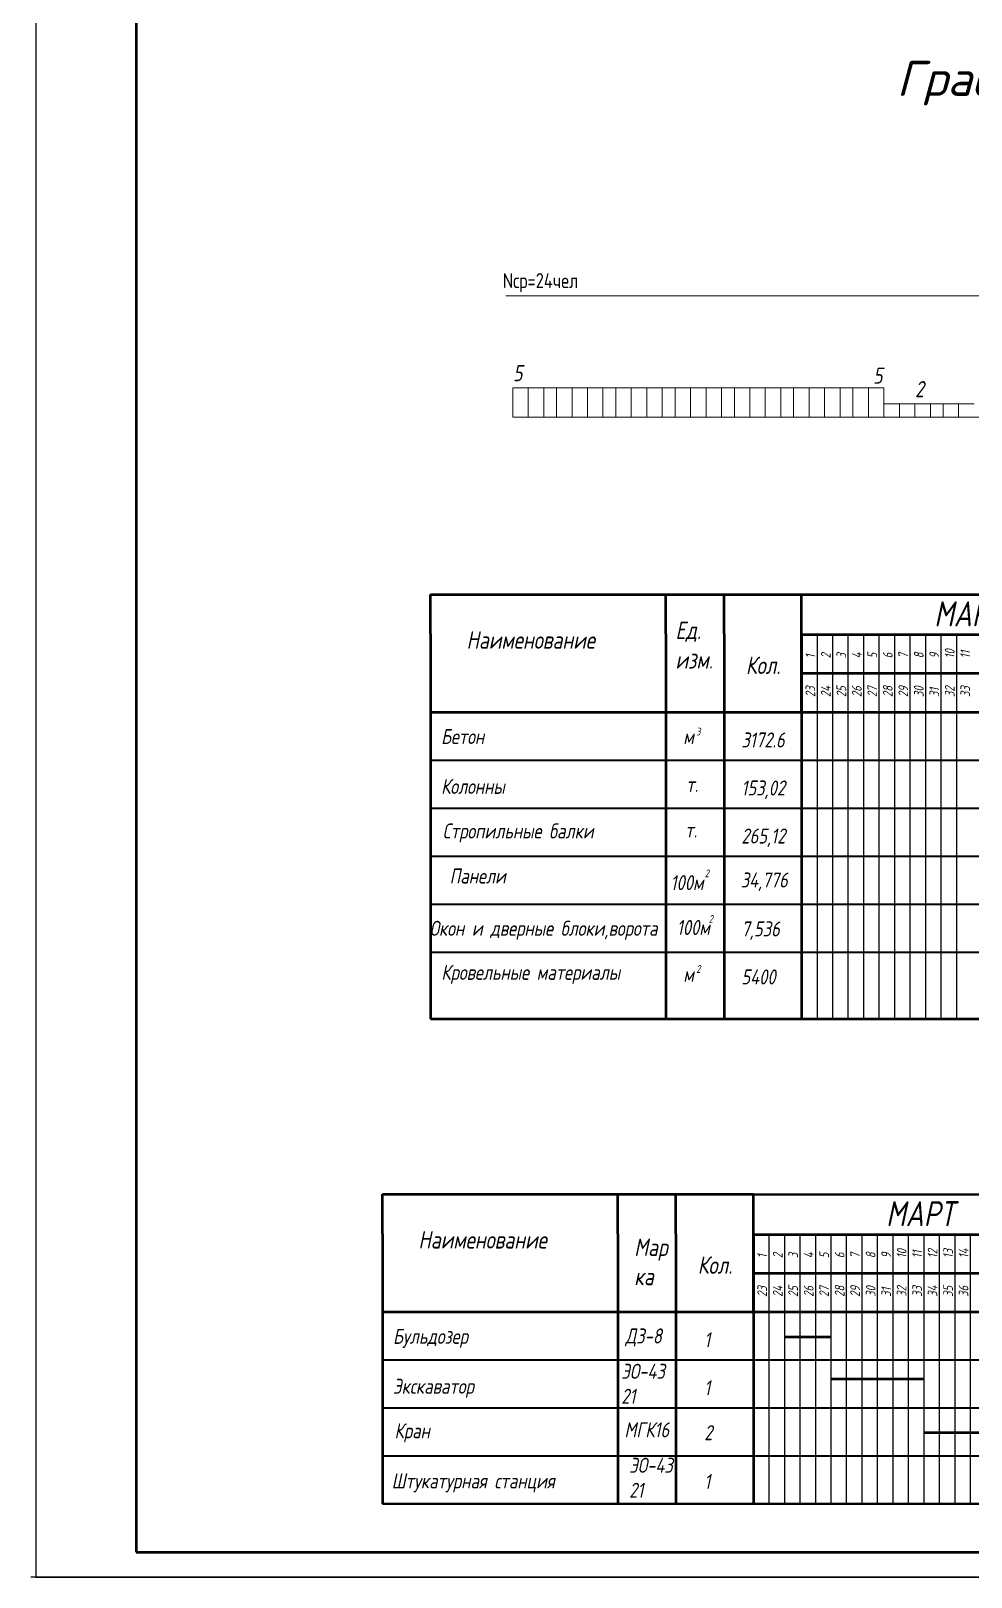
# Model space of a CAD drawing. Header units: millimetres. Extents: x -345369 to 252202, y 74562 to 424723.
# Drawn here: x -39632 to -20840, y 144201 to 175125 of the extents above; entities that cross this region are included whole.
import ezdxf

# ---------------------------------------------------------------- set-up
doc = ezdxf.new("R2010")
doc.units = ezdxf.units.MM
doc.layers.add('0.3', color=7, linetype='Continuous', lineweight=30)
doc.layers.add('Штампы&Таблицы', color=1, linetype='Continuous', lineweight=70)
for name, color, linetype in [('1STAIR2D', 30, 'Continuous'), ('A0-07', 30, 'Continuous'), ('A0-08', 101, 'Continuous')]:
    doc.layers.add(name, color=color, linetype=linetype)
doc.styles.add('ISOCPEUR', font='isocpeur.TTF', dxfattribs={"width": 0.8})
doc.styles.add('RUSS', font='isocpeui.ttf', dxfattribs={"width": 0.8})
doc.styles.get("Standard").update_dxf_attribs({"font": 'isocpeur.TTF', "oblique": 15})

msp = doc.modelspace()

# ---------------------------------------------------------------- linework, layer by layer
at = {"layer": '1STAIR2D', "color": 0}
for p, q in [((-39531.588271, 203600.907717), (-39531.588271, 144200.907717)), ((-39531.588271, 144200.907717), (44468.411729, 144200.907717))]:
    msp.add_line(p, q, dxfattribs=at)
at = {"layer": '1STAIR2D', "color": 0, "lineweight": 70}
for p, q in [((-37531.588271, 203100.907717), (-37531.588271, 144700.907717)), ((-37531.588271, 144700.907717), (43968.411729, 144700.907717))]:
    msp.add_line(p, q, dxfattribs=at)
at = {"layer": 'A0-07', "color": 0, "lineweight": 20}
for p, q in [((24631.400259, 169829.367819), (-30136.174907, 169829.367819)), ((-30136.174907, 169829.367819), (24518.909212, 169829.367819)), ((-30001.353063, 167398.502564), (-30001.353063, 167987.14951)), ((-30001.353063, 167987.14951), (-22582.386664, 167987.14951)), ((-29691.753063, 167398.502564), (-29691.753063, 167987.14951)), ((-29382.153063, 167398.502564), (-29382.153063, 167987.14951)), ((-29126.058663, 167398.502564), (-29126.058663, 167987.14951)), ((-28816.458663, 167398.502564), (-28816.458663, 167987.14951)), ((-28816.458663, 167398.502564), (-28816.458663, 167987.14951)), ((-28506.858663, 167398.502564), (-28506.858663, 167987.14951)), ((-28197.258663, 167398.502564), (-28197.258663, 167987.14951)), ((-27941.164264, 167398.502564), (-27941.164264, 167987.14951)), ((-27631.564264, 167398.502564), (-27631.564264, 167987.14951)), ((-27631.564264, 167398.502564), (-27631.564264, 167987.14951)), ((-27321.964264, 167398.502564), (-27321.964264, 167987.14951)), ((-27012.364264, 167398.502564), (-27012.364264, 167987.14951)), ((-26756.269864, 167398.502564), (-26756.269864, 167987.14951)), ((-26446.669864, 167398.502564), (-26446.669864, 167987.14951)), ((-26446.669864, 167398.502564), (-26446.669864, 167987.14951)), ((-26137.069864, 167398.502564), (-26137.069864, 167987.14951)), ((-25827.469864, 167398.502564), (-25827.469864, 167987.14951)), ((-25571.375464, 167398.502564), (-25571.375464, 167987.14951)), ((-25261.775464, 167398.502564), (-25261.775464, 167987.14951)), ((-25261.775464, 167398.502564), (-25261.775464, 167987.14951)), ((-24952.175464, 167398.502564), (-24952.175464, 167987.14951)), ((-24952.175464, 167398.502564), (-24952.175464, 167987.14951)), ((-24642.575464, 167398.502564), (-24642.575464, 167987.14951)), ((-24642.575464, 167398.502564), (-24642.575464, 167987.14951)), ((-24386.481064, 167398.502564), (-24386.481064, 167987.14951)), ((-24076.881064, 167398.502564), (-24076.881064, 167987.14951)), ((-24076.881064, 167398.502564), (-24076.881064, 167987.14951)), ((-23767.281064, 167398.502564), (-23767.281064, 167987.14951)), ((-23767.281064, 167398.502564), (-23767.281064, 167987.14951)), ((-23767.281064, 167398.502564), (-23767.281064, 167987.14951)), ((-23767.281064, 167398.502564), (-23767.281064, 167987.14951)), ((-23457.681064, 167398.502564), (-23457.681064, 167987.14951)), ((-23457.681064, 167398.502564), (-23457.681064, 167987.14951)), ((-23201.586664, 167398.502564), (-23201.586664, 167987.14951)), ((-22891.986664, 167398.502564), (-22891.986664, 167987.14951)), ((-22891.986664, 167398.502564), (-22891.986664, 167987.14951)), ((-22582.386664, 167398.502564), (-22582.386664, 167987.14951)), ((-22582.386664, 167398.502564), (-22582.386664, 167987.14951)), ((-20778.292265, 167669.095859), (-22582.386664, 167669.095859)), ((-22272.786664, 167398.502564), (-22272.786664, 167669.095859)), ((-22272.786664, 167398.502564), (-22272.786664, 167669.095859)), ((-21963.186664, 167398.502564), (-21963.186664, 167669.095859)), ((-21653.586664, 167398.502564), (-21653.586664, 167669.095859)), ((-21397.492265, 167398.502564), (-21397.492265, 167669.095859)), ((-21087.892265, 167398.502564), (-21087.892265, 167669.095859)), ((-21087.892265, 167398.502564), (-21087.892265, 167669.095859)), ((-30001.353063, 167398.502564), (24217.056874, 167398.502564))]:
    msp.add_line(p, q, dxfattribs=at)
at = {"layer": 'A0-07', "color": 0, "lineweight": 70}
for p, q in [((-24228.865546, 162276.409595), (-24228.865546, 163839.354346)), ((-24228.865546, 161502.409595), (-24228.865546, 163065.354346)), ((-25191.033817, 150279.690605), (-25191.033817, 151842.635356)), ((-25191.033817, 149505.690605), (-25191.033817, 151068.635356))]:
    msp.add_line(p, q, dxfattribs=at)
at = {"layer": 'A0-07', "color": 0, "lineweight": 90}
for p, q in [((-24571.833817, 149004.340762), (-23643.033817, 149004.340762)), ((-23643.033817, 148163.479184), (-21785.433817, 148163.479184)), ((-21785.433817, 147094.853019), (2982.566183, 147094.853019))]:
    msp.add_line(p, q, dxfattribs=at)
at = {"layer": 'A0-08', "color": 0, "lineweight": 70}
for p, q in [((-31645.565944, 163854.299097), (-24228.865546, 163854.299097)), ((-31645.565944, 163065.354346), (-31645.565944, 163854.299097)), ((-26937.865546, 163065.354346), (-26937.865546, 163854.299097)), ((-25776.865546, 163065.354346), (-25776.865546, 163854.299097)), ((-24834.365944, 163854.299097), (30260.734454, 163839.354346)), ((-31645.565944, 163065.354346), (-31645.565944, 155366.776444)), ((-26937.865546, 163065.354346), (-26937.865546, 155366.776444)), ((-25776.865546, 163065.354346), (-25776.865546, 155366.776444)), ((-24228.865546, 163065.354346), (-24228.865546, 155366.776444)), ((-24228.865546, 163050.409595), (30260.734454, 163065.354346)), ((-24228.865546, 163050.409595), (-24228.865546, 162276.409595)), ((-24228.865546, 162276.409595), (-24228.865546, 161502.409595)), ((-24228.865546, 162276.409595), (30260.734454, 162276.409595)), ((-31645.565944, 161502.409595), (30260.734454, 161502.409595)), ((-31645.565944, 161502.409595), (-24228.865546, 161502.409595)), ((-24834.365944, 161502.409595), (30260.734454, 161502.409595)), ((-31645.565944, 155366.776444), (30260.734454, 155366.776444)), ((-31645.565944, 155366.776444), (-24228.865546, 155366.776444)), ((-24834.365944, 155366.776444), (30260.734454, 155366.776444)), ((-32607.734216, 151857.580106), (15676.166183, 151842.635356)), ((-32607.734216, 151857.580106), (-25191.033817, 151857.580106)), ((-32607.734216, 151068.635356), (-32607.734216, 151857.580106)), ((-27900.033817, 151068.635356), (-27900.033817, 151857.580106)), ((-26739.033817, 151068.635356), (-26739.033817, 151857.580106)), ((-25796.534216, 151857.580106), (15676.166183, 151842.635356)), ((-32607.734216, 151068.635356), (-32607.734216, 146623.901654)), ((-27900.033817, 151068.635356), (-27900.033817, 146623.901654)), ((-26739.033817, 151068.635356), (-26739.033817, 146623.901654)), ((-25191.033817, 151068.635356), (-25191.033817, 146623.901654)), ((-25191.033817, 151053.690605), (-25191.033817, 150279.690605)), ((-25191.033817, 151053.690605), (15676.166183, 151053.690605)), ((-25191.033817, 150279.690605), (-25191.033817, 149505.690605)), ((-25191.033817, 150279.690605), (15676.166183, 150279.690605)), ((-32607.734216, 149505.690605), (15676.166183, 149505.690605)), ((-32607.734216, 149505.690605), (-25191.033817, 149505.690605)), ((-25796.534216, 149505.690605), (15676.166183, 149505.690605)), ((-32607.734216, 146623.901654), (-32607.734216, 145663.305337)), ((-27900.033817, 146623.901654), (-27900.033817, 145663.305337)), ((-26739.033817, 146623.901654), (-26739.033817, 145663.305337)), ((-25191.033817, 146623.901654), (-25191.033817, 145663.399629))]:
    msp.add_line(p, q, dxfattribs=at)
at = {"layer": 'A0-08', "color": 0}
for p, q in [((-23919.265546, 163050.409595), (-23919.265546, 162276.409595)), ((-23609.665546, 163050.409595), (-23609.665546, 162276.409595)), ((-23300.065546, 163050.409595), (-23300.065546, 162276.409595)), ((-22990.465546, 163050.409595), (-22990.465546, 162276.409595)), ((-22680.865546, 163050.409595), (-22680.865546, 162276.409595)), ((-22371.265546, 163050.409595), (-22371.265546, 162276.409595)), ((-22061.665546, 163050.409595), (-22061.665546, 162276.409595)), ((-21752.065546, 163050.409595), (-21752.065546, 162276.409595)), ((-21442.465546, 163050.409595), (-21442.465546, 162276.409595)), ((-21132.865546, 163050.409595), (-21132.865546, 162276.409595)), ((-23919.265546, 162276.409595), (-23919.265546, 161502.409595)), ((-23609.665546, 162276.409595), (-23609.665546, 161502.409595)), ((-23300.065546, 162276.409595), (-23300.065546, 161502.409595)), ((-22990.465546, 162276.409595), (-22990.465546, 161502.409595)), ((-22680.865546, 162276.409595), (-22680.865546, 161502.409595)), ((-22371.265546, 162276.409595), (-22371.265546, 161502.409595)), ((-22061.665546, 162276.409595), (-22061.665546, 161502.409595)), ((-21752.065546, 162276.409595), (-21752.065546, 161502.409595)), ((-21442.465546, 162276.409595), (-21442.465546, 161502.409595)), ((-21132.865546, 162276.409595), (-21132.865546, 161502.409595)), ((-23919.265546, 161502.409595), (-23919.265546, 155366.776444)), ((-23609.665546, 161502.409595), (-23609.665546, 155366.776444)), ((-23300.065546, 161502.409595), (-23300.065546, 155366.776444)), ((-22990.465546, 161502.409595), (-22990.465546, 155366.776444)), ((-22680.865546, 161502.409595), (-22680.865546, 155366.776444)), ((-22371.265546, 161502.409595), (-22371.265546, 155366.776444)), ((-22061.665546, 161502.409595), (-22061.665546, 155366.776444)), ((-21752.065546, 161502.409595), (-21752.065546, 155366.776444)), ((-21442.465546, 161502.409595), (-21442.465546, 155366.776444)), ((-21132.865546, 161502.409595), (-21132.865546, 155366.776444)), ((-24881.433817, 151053.690605), (-24881.433817, 150279.690605)), ((-24571.833817, 151053.690605), (-24571.833817, 150279.690605)), ((-24262.233817, 151053.690605), (-24262.233817, 150279.690605)), ((-23952.633817, 151053.690605), (-23952.633817, 150279.690605)), ((-23643.033817, 151053.690605), (-23643.033817, 150279.690605)), ((-23333.433817, 151053.690605), (-23333.433817, 150279.690605)), ((-23023.833817, 151053.690605), (-23023.833817, 150279.690605)), ((-22714.233817, 151053.690605), (-22714.233817, 150279.690605)), ((-22404.633817, 151053.690605), (-22404.633817, 150279.690605)), ((-22095.033817, 151053.690605), (-22095.033817, 150279.690605)), ((-21785.433817, 151053.690605), (-21785.433817, 150279.690605)), ((-21475.833817, 151053.690605), (-21475.833817, 150279.690605)), ((-21166.233817, 151053.690605), (-21166.233817, 150279.690605)), ((-20856.633817, 151053.690605), (-20856.633817, 150279.690605)), ((-24881.433817, 150279.690605), (-24881.433817, 149505.690605)), ((-24571.833817, 150279.690605), (-24571.833817, 149505.690605)), ((-24262.233817, 150279.690605), (-24262.233817, 149505.690605)), ((-23952.633817, 150279.690605), (-23952.633817, 149505.690605)), ((-23643.033817, 150279.690605), (-23643.033817, 149505.690605)), ((-23333.433817, 150279.690605), (-23333.433817, 149505.690605)), ((-23023.833817, 150279.690605), (-23023.833817, 149505.690605)), ((-22714.233817, 150279.690605), (-22714.233817, 149505.690605)), ((-22404.633817, 150279.690605), (-22404.633817, 149505.690605)), ((-22095.033817, 150279.690605), (-22095.033817, 149505.690605)), ((-21785.433817, 150279.690605), (-21785.433817, 149505.690605)), ((-21475.833817, 150279.690605), (-21475.833817, 149505.690605)), ((-21166.233817, 150279.690605), (-21166.233817, 149505.690605)), ((-20856.633817, 150279.690605), (-20856.633817, 149505.690605)), ((-24881.433817, 149505.690605), (-24881.433817, 146623.901654)), ((-24571.833817, 149505.690605), (-24571.833817, 146623.901654)), ((-24262.233817, 149505.690605), (-24262.233817, 146623.901654)), ((-23952.633817, 149505.690605), (-23952.633817, 146623.901654)), ((-23643.033817, 149505.690605), (-23643.033817, 146623.901654)), ((-23333.433817, 149505.690605), (-23333.433817, 146623.901654)), ((-23023.833817, 149505.690605), (-23023.833817, 146623.901654)), ((-22714.233817, 149505.690605), (-22714.233817, 146623.901654)), ((-22404.633817, 149505.690605), (-22404.633817, 146623.901654)), ((-22095.033817, 149505.690605), (-22095.033817, 146623.901654)), ((-21785.433817, 149505.690605), (-21785.433817, 146623.901654)), ((-21475.833817, 149505.690605), (-21475.833817, 146623.901654)), ((-21166.233817, 149505.690605), (-21166.233817, 146623.901654)), ((-20856.633817, 149505.690605), (-20856.633817, 146623.901654)), ((-24881.433817, 146623.901654), (-24881.433817, 145663.399629)), ((-24571.833817, 146623.901654), (-24571.833817, 145663.399629)), ((-24262.233817, 146623.901654), (-24262.233817, 145663.399629)), ((-23952.633817, 146623.901654), (-23952.633817, 145663.399629)), ((-23643.033817, 146623.901654), (-23643.033817, 145663.399629)), ((-23333.433817, 146623.901654), (-23333.433817, 145663.399629)), ((-23023.833817, 146623.901654), (-23023.833817, 145663.399629)), ((-22714.233817, 146623.901654), (-22714.233817, 145663.399629)), ((-22404.633817, 146623.901654), (-22404.633817, 145663.399629)), ((-22095.033817, 146623.901654), (-22095.033817, 145663.399629)), ((-21785.433817, 146623.901654), (-21785.433817, 145663.399629)), ((-21475.833817, 146623.901654), (-21475.833817, 145663.399629)), ((-21166.233817, 146623.901654), (-21166.233817, 145663.399629)), ((-20856.633817, 146623.901654), (-20856.633817, 145663.399629))]:
    msp.add_line(p, q, dxfattribs=at)
at = {"layer": 'A0-08', "color": 0, "lineweight": 40}
for p, q in [((-31645.565944, 160541.813278), (30260.734454, 160541.813278)), ((-31645.565944, 160541.813278), (-24228.865546, 160541.813278)), ((-24834.365944, 160541.90757), (30260.734454, 160541.90757)), ((-31645.565944, 159581.216961), (30260.734454, 159581.216961)), ((-31645.565944, 159581.216961), (-24228.865546, 159581.216961)), ((-24834.365944, 159581.311253), (30260.734454, 159581.311253)), ((-31645.565944, 158620.620645), (30260.734454, 158620.620645)), ((-31645.565944, 158620.620645), (-24228.865546, 158620.620645)), ((-24834.365944, 158620.714936), (30260.734454, 158620.714936)), ((-31645.565944, 157660.024328), (30260.734454, 157660.024328)), ((-31645.565944, 157660.024328), (-24228.865546, 157660.024328)), ((-24834.365944, 157660.11862), (30260.734454, 157660.11862)), ((-31645.565944, 156699.428011), (30260.734454, 156699.428011)), ((-31645.565944, 156699.428011), (-24228.865546, 156699.428011)), ((-24834.365944, 156699.522303), (30260.734454, 156699.522303)), ((-32607.734216, 148545.094288), (15676.166183, 148545.094288)), ((-32607.734216, 148545.094288), (-25191.033817, 148545.094288)), ((-25796.534216, 148545.18858), (15676.166183, 148545.18858)), ((-32607.734216, 147584.497971), (15676.166183, 147584.497971)), ((-32607.734216, 147584.497971), (-25191.033817, 147584.497971)), ((-25796.534216, 147584.592263), (15676.166183, 147584.592263)), ((-32607.734216, 146623.901654), (15676.166183, 146623.901654)), ((-32607.734216, 146623.901654), (15676.166183, 146623.901654)), ((-32607.734216, 146623.901654), (-25191.033817, 146623.901654)), ((-32607.734216, 146623.901654), (-25191.033817, 146623.901654)), ((-25796.534216, 146623.995946), (15676.166183, 146623.995946)), ((-25796.534216, 146623.995946), (15676.166183, 146623.995946))]:
    msp.add_line(p, q, dxfattribs=at)
at = {"layer": 'A0-08', "color": 0, "lineweight": 50}
for p, q in [((-32607.734216, 145663.305337), (15561.844879, 145663.399629)), ((-32607.734216, 145663.305337), (-25191.033817, 145663.305337)), ((-25796.534216, 145663.399629), (15676.166183, 145663.399629))]:
    msp.add_line(p, q, dxfattribs=at)
at = {"layer": 'Штампы&Таблицы', "color": 0, "lineweight": 25}
msp.add_line((44468.426433, 144200.925999), (-39631.573567, 144200.925999), dxfattribs=at)

# ---------------------------------------------------------------- texts
at = {"color": 0, "lineweight": 25, "style": 'RUSS', "width": 0.8}
for s, p in [('5', (-29994.40626, 168118.985576)), ('5', (-22798.462962, 168068.587677)), ('2', (-21958.910551, 167799.800177))]:
    msp.add_text(s, height=322.5, dxfattribs=at).set_placement(p)
at = {"color": 0, "lineweight": 35, "style": 'RUSS', "width": 0.8}
for p in [(-21578.841109, 163215.488993), (-22541.009381, 151218.770002)]:
    msp.add_text('МАРТ', height=500, dxfattribs=at).set_placement(p)
at = {"color": 0, "lineweight": 35, "insert": (-12141.62556, 174081.07961), "char_height": 700, "width": 30636.54822832, "attachment_point": 5}
msp.add_mtext('График движения рабочих кадров по объекту', dxfattribs=at)
at = {"layer": '0.3', "color": 0, "insert": (-30199.428183, 170280.558577), "char_height": 300, "width": 999.85111946, "attachment_point": 1, "style": 'ISOCPEUR'}
msp.add_mtext('Nср=24чел', dxfattribs=at)
at = {"layer": 'A0-07', "color": 0, "lineweight": 20, "attachment_point": 1, "style": 'RUSS'}
for s, insert, char_height in [('Мар\\Pка', (-27573.002491, 150972.465086), 350), ('ЭО-43\\P 21', (-27832.115404, 148466.79497), 300), ('ЭО-43\\P 21', (-27673.837067, 146587.249769), 300)]:
    msp.add_mtext_dynamic_manual_height_columns(s, width=6.09523236, gutter_width=17.5, heights=[0], dxfattribs=dict(at, insert=insert, char_height=char_height))
at = {"layer": 'A0-08', "color": 0, "lineweight": 25, "style": 'RUSS', "width": 0.8}
for s, height, p in [('Ед.', 350, (-26748.885669, 162960.941996)), ('Наименование', 350, (-30925.433863, 162768.070826)), ('изм.', 350, (-26748.885669, 162370.804045)), ('Кол.', 350, (-25341.002532, 162262.92734)), ('Бетон', 300, (-31432.474251, 160862.389616)), ('3', 154.8, (-26335.137615, 161032.931933)), ('м', 300, (-26591.893394, 160862.389616)), ('3172.6', 300, (-25430.893394, 160793.795227)), ('Колонны', 300, (-31432.474251, 159864.508418)), ('т.', 300, (-26533.763917, 159903.958327)), ('153,02', 300, (-25430.893394, 159833.19891)), ('Стропильные балки', 300, (-31402.384909, 158973.247885)), ('т.', 300, (-26554.240773, 158992.553164)), ('265,12', 300, (-25430.893394, 158872.602593)), ('Панели', 300, (-31262.436415, 158072.756785)), ('2', 154.8, (-26161.226999, 158198.636058)), ('100м', 300, (-26847.654101, 157940.196275)), ('34,776', 300, (-25444.874433, 157992.560157)), ('2', 154.8, (-26083.089892, 157286.407367)), ('Окон и дверные блоки,ворота', 300, (-31663.001606, 157026.382256)), ('100м', 300, (-26721.033948, 157043.175718)), ('7,536', 300, (-25430.893394, 157014.735348)), ('Кровельные материалы', 300, (-31428.907173, 156145.902754)), ('м', 300, (-26591.893394, 156104.278831)), ('2', 154.8, (-26333.209491, 156285.635051)), ('5400', 300, (-25430.893394, 156054.139031)), ('Наименование', 350, (-31887.602134, 150771.351836)), ('Кол.', 350, (-26303.170804, 150266.20835)), ('Бульдозер', 300, (-32394.642523, 148865.670626)), ('ДЗ-8', 300, (-27749.579623, 148873.32878)), ('1', 300, (-26173.297353, 148797.076237)), ('Экскаватор', 300, (-32394.642523, 147867.789427)), ('1', 300, (-26173.209046, 147836.47992)), ('Кран', 300, (-32364.553181, 146976.528895)), ('МГК16', 300, (-27767.668687, 146995.834174)), ('2', 300, (-26173.209046, 146938.621299)), ('Штукатурная станция', 300, (-32421.021202, 145974.575336)), ('1', 300, (-26172.374458, 145962.868695))]:
    msp.add_text(s, height=height, dxfattribs=at).set_placement(p)
for s, p in [('1', (-23955.480474, 162575.919181)), ('2', (-23645.880474, 162575.919181)), ('3', (-23336.280474, 162575.919181)), ('4', (-23026.680474, 162575.919181)), ('5', (-22717.080474, 162575.919181)), ('6', (-22407.480474, 162575.919181)), ('7', (-22097.880474, 162575.919181)), ('8', (-21788.280474, 162575.919181)), ('9', (-21478.680474, 162575.919181)), ('10', (-21169.080474, 162575.919181)), ('11', (-20859.480474, 162575.919181)), ('25', (-23336.280474, 161801.919181)), ('27', (-22717.080474, 161801.919181)), ('28', (-22407.480474, 161801.919181)), ('23', (-23955.480474, 161801.919181)), ('24', (-23645.880474, 161801.919181)), ('26', (-23026.680474, 161801.919181)), ('29', (-22097.880474, 161801.919181)), ('30', (-21788.280474, 161801.919181)), ('31', (-21478.680474, 161801.919181)), ('32', (-21169.080474, 161801.919181)), ('33', (-20859.480474, 161801.919181)), ('1', (-24917.648745, 150579.200191)), ('2', (-24608.048745, 150579.200191)), ('3', (-24298.448745, 150579.200191)), ('4', (-23988.848745, 150579.200191)), ('5', (-23679.248745, 150579.200191)), ('6', (-23369.648745, 150579.200191)), ('7', (-23060.048745, 150579.200191)), ('8', (-22750.448745, 150579.200191)), ('9', (-22440.848745, 150579.200191)), ('10', (-22131.248745, 150579.200191)), ('11', (-21821.648745, 150579.200191)), ('12', (-21512.048745, 150579.200191)), ('13', (-21202.448745, 150579.200191)), ('14', (-20892.848745, 150579.200191)), ('23', (-24917.648745, 149805.200191)), ('24', (-24608.048745, 149805.200191)), ('25', (-24298.448745, 149805.200191)), ('26', (-23988.848745, 149805.200191)), ('27', (-23679.248745, 149805.200191)), ('28', (-23369.648745, 149805.200191)), ('29', (-23060.048745, 149805.200191)), ('30', (-22750.448745, 149805.200191)), ('31', (-22440.848745, 149805.200191)), ('32', (-22131.248745, 149805.200191)), ('33', (-21821.648745, 149805.200191)), ('34', (-21512.048745, 149805.200191)), ('35', (-21202.448745, 149805.200191)), ('36', (-20892.848745, 149805.200191))]:
    msp.add_text(s, height=193.5, rotation=90, dxfattribs=at).set_placement(p)

doc.saveas('drawing.dxf')
